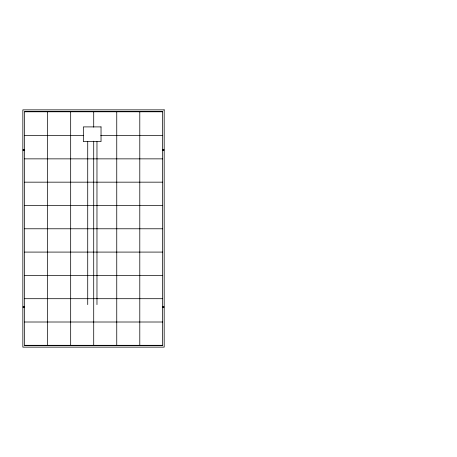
<?xml version="1.0" encoding="UTF-8"?>
<svg xmlns="http://www.w3.org/2000/svg" width="457" height="457" viewBox="0 0 457 457"><rect width="100%" height="100%" fill="white"/><g stroke="black" fill="none" stroke-linecap="round" stroke-linejoin="round"><path stroke-width="0.69" d="M24.598 111.782L162.675 111.782M24.598 135.552L83.243 135.552M100.694 135.552L162.675 135.552M24.598 158.859L162.675 158.859M24.598 182.166L162.675 182.166M24.598 205.473L162.675 205.473M24.598 228.78L162.675 228.78M24.598 252.087L162.675 252.087M24.598 275.394L162.675 275.394M24.598 298.701L162.675 298.701M24.598 322.008L162.675 322.008M24.598 345.315L162.675 345.315M139.791 111.782L139.791 345.315M116.752 111.782L116.752 345.315M96.97 141.607L96.97 304.642M93.714 111.782L93.714 127.16M93.714 141.202L93.714 345.315M87.721 141.607L87.721 304.642M70.675 111.782L70.675 345.315M47.637 111.782L47.637 345.315M164.183 109.863L22.85 109.863L22.85 347.137L164.183 347.137L164.183 109.863M162.435 111.611L24.598 111.611L24.598 345.389L162.435 345.389L162.435 111.611M101.037 126.903L83.334 126.903L83.334 141.607L101.037 141.607L101.037 126.903M163.023 150.502A0.64 0.64 0 0 0 163.989 149.947A0.64 0.64 0 0 0 163.023 149.388A0.64 0.64 0 0 0 163.023 150.502M23.393 307.578A0.64 0.64 0 0 0 24.358 307.018A0.64 0.64 0 0 0 23.393 306.464A0.64 0.64 0 0 0 23.393 307.578M162.989 307.578A0.64 0.64 0 0 0 163.949 307.018A0.64 0.64 0 0 0 162.989 306.464A0.64 0.64 0 0 0 162.989 307.578M23.25 150.439A0.64 0.64 0 0 0 24.324 150.153A0.64 0.64 0 0 0 23.536 149.365A0.64 0.64 0 0 0 23.25 150.439"/></g></svg>
